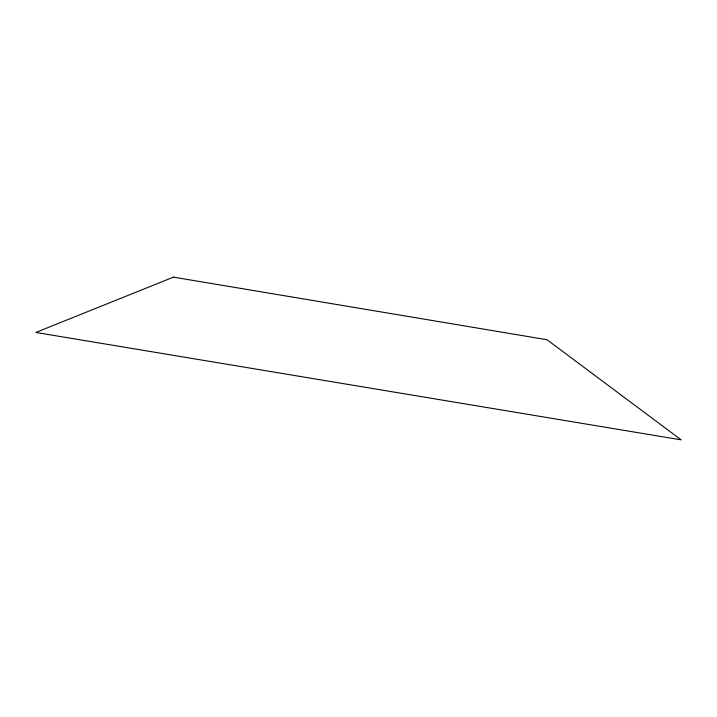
<?xml version="1.0" encoding="UTF-8"?>
<svg xmlns="http://www.w3.org/2000/svg" width="717" height="717" viewBox="0 0 717 717"><rect width="100%" height="100%" fill="white"/><g stroke="black" fill="none" stroke-linecap="round" stroke-linejoin="round"><path stroke-width="1.08" d="M173.487 277.138L35.85 332.446L681.15 439.862L547.053 339.741L173.487 277.138"/></g></svg>
